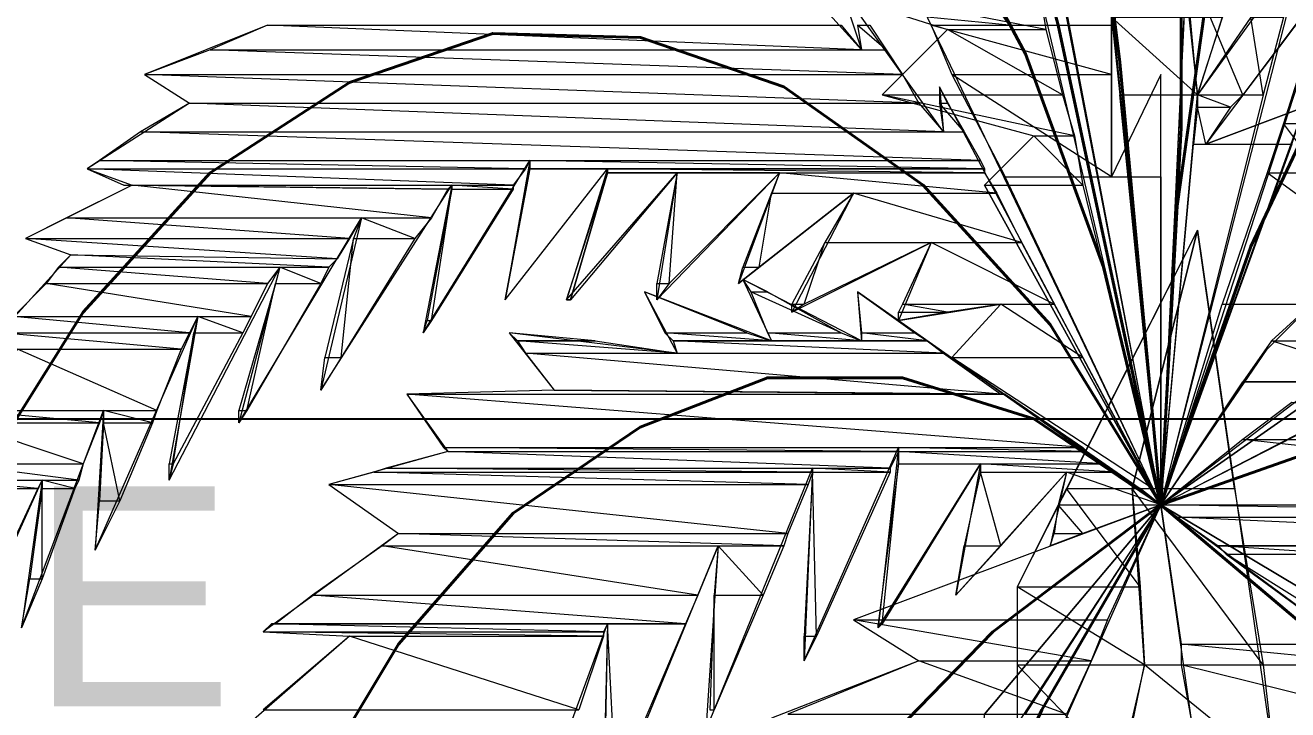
# Model space of a CAD drawing. Header units: inches. Extents: x 2 to 859, y 1 to 607.
# Drawn here: x 134.23 to 154.27, y 500.98 to 511.84 of the extents above; entities that cross this region are included whole.
import ezdxf

# ---------------------------------------------------------------- set-up
doc = ezdxf.new("R2010")
doc.units = ezdxf.units.IN
doc.header["$MEASUREMENT"] = 0
doc.layers.add('PDF_Geometry', color=7, linetype='Continuous', true_color=0x00b8b8)
doc.layers.add('PDF_Text', color=7, linetype='Continuous')
doc.styles.add('PDF Arial', font='arial.ttf')

msp = doc.modelspace()

# ---------------------------------------------------------------- linework, layer by layer
at = {"layer": 'PDF_Geometry', "lineweight": 40}
for points in [[(138.924, 484.394), (140.615, 488.816), (142.501, 492.849), (144.647, 496.491), (147.053, 499.612), (149.59, 502.214), (152.256, 504.23), (152.581, 510.213), (152.581, 516.261), (152.256, 522.245), (151.671, 528.163), (150.825, 533.886)], [(163.377, 533.431), (161.101, 531.415), (158.955, 528.813), (157.069, 525.627), (155.443, 521.985), (154.142, 517.952), (153.167, 513.595), (152.516, 508.977), (152.256, 504.23), (153.687, 508.327), (155.443, 512.034), (157.459, 515.221), (159.67, 517.822), (162.076, 519.773), (164.613, 521.139)], [(152.256, 504.23), (150.63, 511.839), (148.679, 519.123), (146.338, 526.082), (143.736, 532.585)], [(152.256, 504.23), (151.606, 511.254), (150.76, 518.082), (149.655, 524.846), (148.289, 531.48)], [(140.615, 520.359), (142.761, 519.838), (144.842, 518.603), (146.793, 516.782), (148.549, 514.31), (150.11, 511.384), (151.346, 508.002), (152.256, 504.23), (150.5, 507.091), (148.484, 509.303), (146.273, 510.863), (143.997, 511.644), (141.655, 511.709), (139.379, 510.929), (137.168, 509.498), (135.152, 507.286), (133.396, 504.49)], [(137.233, 496.36), (138.599, 499.417), (140.159, 502.019), (141.98, 504.1), (143.996, 505.465), (146.013, 506.246), (148.159, 506.246), (150.24, 505.596), (152.256, 504.23), (150.37, 500.978), (148.679, 497.336), (147.248, 493.369), (146.078, 489.142), (145.167, 484.589), (144.582, 479.971)], [(166.109, 494.409), (164.743, 497.726), (163.052, 500.523), (161.101, 502.734), (158.955, 504.23), (156.744, 505.01), (154.467, 505.01), (152.256, 504.23), (154.727, 502.149), (157.069, 499.417), (159.15, 495.97), (160.906, 492.068), (162.402, 487.646), (163.442, 482.898)]]:
    msp.add_lwpolyline(points, dxfattribs=at)
at = {"layer": 'PDF_Geometry', "color": 52, "lineweight": 20, "true_color": 0xdddd00}
for points in [[(152.841, 510.733), (152.126, 518.473)], [(151.346, 513.465), (152.256, 504.23), (154.532, 513.075), (152.841, 510.733), (154.792, 516.782)], [(147.573, 515.026), (149.85, 511.839), (148.549, 511.969), (152.256, 504.23), (152.256, 511.059), (151.476, 509.433), (151.476, 513.53)], [(155.638, 514.636), (152.256, 504.23), (156.809, 507.417), (154.792, 509.498), (157.199, 510.278), (155.963, 511.514), (158.109, 511.644), (156.874, 512.554)], [(155.768, 513.66), (152.971, 509.953), (154.532, 510.538), (152.256, 504.23), (152.841, 510.733)], [(133.266, 501.889), (134.501, 504.62), (134.176, 502.279), (135.477, 505.726), (135.347, 503.514), (136.973, 507.221), (136.517, 504.62), (138.273, 508.002), (137.623, 505.531), (139.574, 508.782), (138.924, 506.051), (141.005, 509.303), (140.55, 506.961), (142.241, 509.693), (141.85, 507.482), (143.476, 509.563), (142.826, 507.482), (144.582, 509.498), (144.257, 507.482), (146.208, 509.498), (145.557, 507.742), (147.378, 509.173), (146.403, 507.286), (148.614, 508.392), (148.094, 507.156), (149.72, 507.417), (148.939, 506.571), (152.256, 504.23), (148.744, 510.863), (148.809, 510.148), (147.183, 512.424), (147.508, 511.449), (145.687, 513.465)], [(138.078, 511.839), (136.127, 511.059), (136.843, 510.603), (135.217, 509.563), (135.932, 509.303), (134.241, 508.457), (134.957, 508.197), (133.591, 506.701)], [(141.85, 497.921), (143.476, 502.344), (143.411, 499.157), (145.232, 503.579), (145.037, 500.653), (146.728, 504.815), (146.598, 501.758), (148.094, 505.14), (147.769, 502.279), (149.394, 504.88), (149.004, 502.799), (150.76, 504.75), (150.5, 503.579), (152.256, 504.23), (147.443, 507.612), (147.508, 506.831), (145.622, 507.807), (146.078, 506.831), (144.062, 507.612), (144.582, 506.636), (141.915, 506.961), (142.631, 506.051), (140.289, 505.986), (140.94, 505.075), (139.054, 504.555), (140.159, 503.775), (138.013, 502.214), (139.379, 502.149), (137.363, 500.393)], [(155.833, 506.961), (152.256, 504.23), (155.703, 501.693)], [(149.394, 497.791), (152.256, 504.23), (147.378, 502.409), (148.419, 501.758), (146.078, 500.848)], [(152.256, 504.23), (155.963, 502.019), (155.963, 501.693), (158.63, 500.198), (157.459, 500.198), (160.06, 498.312), (158.955, 498.312), (161.751, 494.735), (160.906, 494.865), (163.832, 490.377), (162.662, 490.572), (164.808, 487.255)], [(160.32, 484.199), (159.8, 491.938), (159.475, 487.125), (158.63, 494.279), (158.109, 489.727), (157.394, 496.556), (156.678, 491.483), (156.093, 497.661), (155.768, 493.629), (154.857, 499.222), (154.532, 494.279), (153.817, 500.003), (153.622, 494.67), (152.256, 504.23)]]:
    msp.add_lwpolyline(points, dxfattribs=at)
at = {"layer": 'PDF_Geometry', "color": 172, "lineweight": 20, "true_color": 0x0000b8}
for points in [[(149.85, 516.652), (152.256, 504.23), (152.711, 513.66)], [(146.403, 512.554), (148.874, 511.774), (147.834, 510.733), (150.24, 510.083), (149.46, 509.303), (152.256, 504.23), (150.175, 513.075)], [(152.256, 504.23), (153.947, 506.701), (155.898, 508.652)], [(155.313, 505.791), (152.256, 504.23)], [(152.256, 504.23), (148.549, 498.572), (149.004, 498.702), (146.988, 495.255), (147.834, 495.97), (145.883, 492.328), (146.533, 492.718), (144.582, 488.686)], [(152.256, 504.23), (148.549, 498.572), (149.004, 498.702), (146.988, 495.255), (147.834, 495.97), (145.883, 492.328), (146.533, 492.718), (144.582, 488.686)], [(147.118, 488.101), (147.183, 491.548), (147.639, 490.247), (147.769, 493.694), (148.094, 492.328), (148.354, 495.125), (148.744, 493.499), (149.004, 496.946), (149.199, 495.385), (149.46, 500.913), (152.256, 504.23)], [(147.118, 488.101), (147.183, 491.548), (147.639, 490.247), (147.769, 493.694), (148.094, 492.328), (148.354, 495.125), (148.744, 493.499), (149.004, 496.946), (149.199, 495.385), (149.46, 500.913), (152.256, 504.23)]]:
    msp.add_lwpolyline(points, dxfattribs=at)
at = {"layer": 'PDF_Geometry', "color": 52, "lineweight": 0, "true_color": 0xdddd00}
for points in [[(152.841, 510.733), (153.557, 510.733), (152.581, 513.075), (152.841, 510.733)], [(153.557, 510.733), (152.581, 513.075), (155.313, 513.075), (153.557, 510.733)], [(151.606, 510.733), (152.841, 510.733), (151.476, 511.969), (151.606, 510.733)], [(152.841, 510.733), (151.476, 511.969), (153.232, 511.969), (152.841, 510.733)], [(152.841, 510.733), (153.882, 510.733), (153.687, 511.969), (152.841, 510.733)], [(153.882, 510.733), (153.687, 511.969), (154.207, 511.969), (153.882, 510.733)], [(137.168, 511.449), (147.508, 511.449), (138.078, 511.839), (137.168, 511.449)], [(147.508, 511.449), (138.078, 511.839), (147.183, 511.839), (147.508, 511.449)], [(147.508, 511.449), (147.899, 511.449), (147.443, 511.839), (147.508, 511.449)], [(147.899, 511.449), (147.443, 511.839), (147.638, 511.839), (147.899, 511.449)], [(148.939, 511.059), (151.476, 511.059), (148.614, 511.839), (148.939, 511.059)], [(151.476, 511.059), (148.614, 511.839), (151.476, 511.839), (151.476, 511.059)], [(136.127, 511.059), (148.159, 511.059), (137.168, 511.449), (136.127, 511.059)], [(148.159, 511.059), (137.168, 511.449), (147.899, 511.449), (148.159, 511.059)], [(154.207, 510.278), (157.199, 510.278), (154.597, 511.514), (154.207, 510.278)], [(136.843, 510.603), (148.419, 510.603), (136.127, 511.059), (136.843, 510.603)], [(148.419, 510.603), (136.127, 511.059), (148.159, 511.059), (148.419, 510.603)], [(149.785, 509.433), (151.476, 509.433), (148.939, 511.059), (149.785, 509.433)], [(151.476, 509.433), (148.939, 511.059), (151.476, 511.059), (151.476, 509.433)], [(152.256, 511.059), (151.476, 509.433), (152.256, 509.433), (152.256, 511.059)], [(148.744, 510.863), (148.744, 510.603), (148.874, 510.603), (148.744, 510.863)], [(136.062, 510.148), (148.809, 510.148), (136.843, 510.603), (136.062, 510.148)], [(148.809, 510.148), (136.843, 510.603), (148.419, 510.603), (148.809, 510.148)], [(148.809, 510.148), (149.134, 510.148), (148.744, 510.603), (148.809, 510.148)], [(149.134, 510.148), (148.744, 510.603), (148.874, 510.603), (149.134, 510.148)], [(151.606, 510.733), (153.882, 510.733), (152.256, 504.23), (151.606, 510.733)], [(152.841, 510.538), (153.362, 510.538), (152.841, 510.733), (152.841, 510.538)], [(153.362, 510.538), (152.841, 510.733), (153.557, 510.733), (153.362, 510.538)], [(152.776, 509.953), (152.971, 509.953), (152.841, 510.538), (152.776, 509.953)], [(152.971, 509.953), (152.841, 510.538), (153.362, 510.538), (152.971, 509.953)], [(154.532, 510.538), (152.971, 509.953), (154.337, 509.953), (154.532, 510.538)], [(153.947, 509.498), (154.792, 509.498), (154.207, 510.278), (153.947, 509.498)], [(154.792, 509.498), (154.207, 510.278), (157.199, 510.278), (154.792, 509.498)], [(135.412, 509.693), (149.394, 509.693), (136.062, 510.148), (135.412, 509.693)], [(149.394, 509.693), (136.062, 510.148), (149.134, 510.148), (149.394, 509.693)], [(152.776, 509.953), (154.337, 509.953), (152.256, 504.23), (152.776, 509.953)], [(135.217, 509.563), (142.175, 509.563), (135.412, 509.693), (135.217, 509.563)], [(135.802, 509.303), (141.98, 509.303), (135.217, 509.563), (135.802, 509.303)], [(141.98, 509.303), (135.217, 509.563), (142.175, 509.563), (141.98, 509.303)], [(142.175, 509.563), (135.412, 509.693), (142.241, 509.693), (142.175, 509.563)], [(143.476, 509.563), (142.241, 509.563), (141.85, 507.482), (143.476, 509.563)], [(142.241, 509.563), (141.85, 507.482), (141.85, 507.482), (142.241, 509.563)], [(142.241, 509.563), (149.46, 509.563), (142.241, 509.693), (142.241, 509.563)], [(149.46, 509.563), (142.241, 509.693), (149.394, 509.693), (149.46, 509.563)], [(142.241, 509.563), (149.46, 509.563), (149.46, 509.563), (142.241, 509.563)], [(149.46, 509.563), (149.46, 509.563), (142.241, 509.563), (149.46, 509.563)], [(143.476, 509.498), (149.459, 509.498), (143.476, 509.563), (143.476, 509.498)], [(149.459, 509.498), (143.476, 509.563), (149.459, 509.563), (149.459, 509.498)], [(142.891, 507.482), (142.826, 507.482), (143.476, 509.498), (142.891, 507.482)], [(143.476, 509.498), (144.582, 509.498), (142.891, 507.482), (143.476, 509.498)], [(143.476, 509.498), (146.208, 509.498), (146.208, 509.498), (143.476, 509.498)], [(146.208, 509.498), (146.208, 509.498), (143.476, 509.498), (146.208, 509.498)], [(144.582, 509.498), (144.257, 507.742), (144.452, 507.742), (144.582, 509.498)], [(144.582, 509.498), (146.208, 509.498), (144.452, 507.742), (144.582, 509.498)], [(146.078, 509.173), (149.655, 509.173), (146.208, 509.498), (146.078, 509.173)], [(149.655, 509.173), (146.208, 509.498), (149.46, 509.498), (149.655, 509.173)], [(149.785, 509.433), (152.256, 509.433), (152.256, 504.23), (149.785, 509.433)], [(153.947, 509.498), (153.232, 507.417), (156.809, 507.417), (153.947, 509.498)], [(153.947, 509.498), (154.792, 509.498), (156.809, 507.417), (153.947, 509.498)], [(134.891, 508.782), (140.68, 508.782), (135.932, 509.303), (134.891, 508.782)], [(135.932, 509.303), (140.94, 509.238), (135.802, 509.303), (135.932, 509.303)], [(140.94, 509.238), (135.802, 509.303), (141.005, 509.303), (140.94, 509.238)], [(140.68, 508.782), (135.932, 509.303), (140.94, 509.238), (140.68, 508.782)], [(141.005, 509.238), (140.615, 507.156), (140.68, 507.156), (141.005, 509.238)], [(141.005, 509.238), (141.98, 509.238), (140.68, 507.156), (141.005, 509.238)], [(141.005, 509.238), (141.98, 509.238), (141.005, 509.303), (141.005, 509.238)], [(141.98, 509.238), (141.005, 509.303), (141.98, 509.303), (141.98, 509.238)], [(146.078, 509.173), (145.622, 508.002), (145.883, 508.002), (146.078, 509.173)], [(146.078, 509.173), (147.378, 509.173), (145.883, 508.002), (146.078, 509.173)], [(146.923, 508.392), (150.045, 508.392), (147.378, 509.173), (146.923, 508.392)], [(150.045, 508.392), (147.378, 509.173), (149.655, 509.173), (150.045, 508.392)], [(134.241, 508.457), (139.379, 508.457), (134.891, 508.782), (134.241, 508.457)], [(139.379, 508.457), (134.891, 508.782), (139.574, 508.782), (139.379, 508.457)], [(139.444, 508.457), (140.42, 508.457), (139.574, 508.782), (139.444, 508.457)], [(140.42, 508.457), (139.574, 508.782), (140.68, 508.782), (140.42, 508.457)], [(134.957, 508.197), (139.184, 508.132), (134.241, 508.457), (134.957, 508.197)], [(139.184, 508.132), (134.241, 508.457), (139.379, 508.457), (139.184, 508.132)], [(138.989, 506.571), (139.249, 506.571), (139.444, 508.457), (138.989, 506.571)], [(139.249, 506.571), (139.444, 508.457), (140.42, 508.457), (139.249, 506.571)], [(146.403, 507.417), (146.598, 507.417), (146.923, 508.392), (146.403, 507.417)], [(146.598, 507.417), (146.923, 508.392), (148.614, 508.392), (146.598, 507.417)], [(148.159, 507.417), (150.565, 507.417), (148.614, 508.392), (148.159, 507.417)], [(150.565, 507.417), (148.614, 508.392), (150.045, 508.392), (150.565, 507.417)], [(134.761, 508.002), (139.054, 508.002), (134.957, 508.197), (134.761, 508.002)], [(139.054, 508.002), (134.957, 508.197), (139.184, 508.132), (139.054, 508.002)], [(134.566, 507.742), (138.078, 507.742), (134.761, 508.002), (134.566, 507.742)], [(138.078, 507.742), (134.761, 508.002), (138.273, 508.002), (138.078, 507.742)], [(138.208, 507.742), (138.924, 507.742), (138.273, 508.002), (138.208, 507.742)], [(138.924, 507.742), (138.273, 508.002), (139.054, 508.002), (138.924, 507.742)], [(145.622, 508.002), (145.883, 508.002), (145.557, 507.742), (145.622, 508.002)], [(145.622, 507.807), (145.752, 507.612), (146.013, 507.612), (145.622, 507.807)], [(134.046, 507.221), (137.818, 507.221), (134.566, 507.742), (134.046, 507.221)], [(137.818, 507.221), (134.566, 507.742), (138.078, 507.742), (137.818, 507.221)], [(138.208, 507.742), (137.623, 505.726), (137.753, 505.726), (138.208, 507.742)], [(138.208, 507.742), (138.924, 507.742), (137.753, 505.726), (138.208, 507.742)], [(144.062, 507.612), (144.387, 506.961), (145.687, 506.961), (144.062, 507.612)], [(144.257, 507.742), (144.452, 507.742), (144.257, 507.482), (144.257, 507.742)], [(146.013, 506.961), (147.183, 506.961), (145.752, 507.612), (146.013, 506.961)], [(147.183, 506.961), (145.752, 507.612), (146.013, 507.612), (147.183, 506.961)], [(147.443, 507.612), (147.443, 507.612), (147.443, 507.612)], [(147.508, 506.961), (148.354, 506.961), (147.443, 507.612), (147.508, 506.961)], [(148.354, 506.961), (147.443, 507.612), (148.354, 506.961)], [(141.85, 507.482), (141.85, 507.482), (141.85, 507.482)], [(142.891, 507.482), (142.891, 507.482), (142.826, 507.482), (142.891, 507.482)], [(146.403, 507.417), (146.598, 507.417), (146.403, 507.286), (146.403, 507.417)], [(148.159, 507.417), (148.094, 507.286), (148.874, 507.286), (148.159, 507.417)], [(148.159, 507.417), (149.72, 507.417), (148.874, 507.286), (148.159, 507.417)], [(148.939, 506.571), (151.02, 506.571), (149.72, 507.417), (148.939, 506.571)], [(151.02, 506.571), (149.72, 507.417), (150.565, 507.417), (151.02, 506.571)], [(153.232, 507.417), (156.809, 507.417), (152.256, 504.23), (153.232, 507.417)], [(133.851, 506.961), (136.843, 506.961), (134.046, 507.221), (133.851, 506.961)], [(136.843, 506.961), (134.046, 507.221), (136.973, 507.221), (136.843, 506.961)], [(136.908, 506.961), (137.688, 506.961), (136.973, 507.221), (136.908, 506.961)], [(137.688, 506.961), (136.973, 507.221), (137.818, 507.221), (137.688, 506.961)], [(140.615, 507.156), (140.68, 507.156), (140.55, 506.961), (140.615, 507.156)], [(148.094, 507.286), (148.874, 507.286), (148.094, 507.156), (148.094, 507.286)], [(133.591, 506.701), (136.712, 506.701), (133.851, 506.961), (133.591, 506.701)], [(136.712, 506.701), (133.851, 506.961), (136.843, 506.961), (136.712, 506.701)], [(136.908, 506.961), (136.517, 504.88), (136.582, 504.88), (136.908, 506.961)], [(136.908, 506.961), (137.688, 506.961), (136.582, 504.88), (136.908, 506.961)], [(141.915, 506.961), (142.045, 506.831), (143.281, 506.831), (141.915, 506.961)], [(144.517, 506.831), (146.078, 506.831), (144.387, 506.961), (144.517, 506.831)], [(146.078, 506.831), (144.387, 506.961), (145.687, 506.961), (146.078, 506.831)], [(146.078, 506.831), (147.508, 506.831), (146.013, 506.961), (146.078, 506.831)], [(147.508, 506.831), (146.013, 506.961), (147.183, 506.961), (147.508, 506.831)], [(147.508, 506.831), (148.549, 506.831), (147.508, 506.961), (147.508, 506.831)], [(148.549, 506.831), (147.508, 506.961), (148.354, 506.961), (148.549, 506.831)], [(142.045, 506.831), (143.281, 506.831), (143.281, 506.831), (142.045, 506.831)], [(143.281, 506.831), (143.281, 506.831), (142.045, 506.831), (143.281, 506.831)], [(142.175, 506.636), (144.582, 506.636), (142.045, 506.831), (142.175, 506.636)], [(144.582, 506.636), (142.045, 506.831), (143.281, 506.831), (144.582, 506.636)], [(144.517, 506.831), (146.078, 506.831), (146.078, 506.831), (144.517, 506.831)], [(146.078, 506.831), (146.078, 506.831), (144.517, 506.831), (146.078, 506.831)], [(144.582, 506.636), (148.809, 506.636), (144.517, 506.831), (144.582, 506.636)], [(148.809, 506.636), (144.517, 506.831), (148.549, 506.831), (148.809, 506.636)], [(146.078, 506.831), (148.549, 506.831), (148.549, 506.831), (146.078, 506.831)], [(148.549, 506.831), (148.549, 506.831), (146.078, 506.831), (148.549, 506.831)], [(133.331, 505.726), (136.322, 505.726), (134.111, 506.701), (133.331, 505.726)], [(136.322, 505.726), (134.111, 506.701), (136.712, 506.701), (136.322, 505.726)], [(138.989, 506.571), (139.249, 506.571), (138.924, 506.051), (138.989, 506.571)], [(142.631, 506.051), (149.72, 505.986), (142.175, 506.636), (142.631, 506.051)], [(149.72, 505.986), (142.175, 506.636), (148.809, 506.636), (149.72, 505.986)], [(148.939, 506.571), (151.931, 504.49), (152.126, 504.49), (148.939, 506.571)], [(148.939, 506.571), (151.02, 506.571), (152.126, 504.49), (148.939, 506.571)], [(140.289, 505.986), (149.785, 505.986), (142.631, 506.051), (140.289, 505.986)], [(140.875, 505.14), (151.02, 505.14), (140.289, 505.986), (140.875, 505.14)], [(151.02, 505.14), (140.289, 505.986), (149.785, 505.986), (151.02, 505.14)], [(149.785, 505.986), (142.631, 506.051), (149.72, 505.986), (149.785, 505.986)], [(153.557, 505.27), (160.255, 505.27), (154.337, 505.856), (153.557, 505.27)], [(133.201, 505.531), (135.412, 505.531), (133.331, 505.726), (133.201, 505.531)], [(135.412, 505.531), (133.331, 505.726), (135.477, 505.726), (135.412, 505.531)], [(135.477, 505.531), (136.257, 505.531), (135.477, 505.726), (135.477, 505.531)], [(136.257, 505.531), (135.477, 505.726), (136.322, 505.726), (136.257, 505.531)], [(137.623, 505.726), (137.753, 505.726), (137.623, 505.531), (137.623, 505.726)], [(132.68, 504.88), (135.152, 504.88), (133.201, 505.531), (132.68, 504.88)], [(135.152, 504.88), (133.201, 505.531), (135.412, 505.531), (135.152, 504.88)], [(135.477, 505.531), (135.412, 504.295), (135.737, 504.295), (135.477, 505.531)], [(135.477, 505.531), (136.257, 505.531), (135.737, 504.295), (135.477, 505.531)], [(140.94, 505.075), (148.094, 505.075), (140.875, 505.14), (140.94, 505.075)], [(148.094, 505.075), (140.875, 505.14), (148.094, 505.14), (148.094, 505.075)], [(148.094, 505.075), (151.085, 505.075), (148.094, 505.14), (148.094, 505.075)], [(151.085, 505.075), (148.094, 505.14), (151.02, 505.14), (151.085, 505.075)], [(152.256, 504.23), (162.987, 504.23), (153.557, 505.27), (152.256, 504.23)], [(162.987, 504.23), (153.557, 505.27), (160.255, 505.27), (162.987, 504.23)], [(139.964, 504.815), (147.964, 504.815), (140.94, 505.075), (139.964, 504.815)], [(147.964, 504.815), (140.94, 505.075), (148.094, 505.075), (147.964, 504.815)], [(148.094, 504.88), (151.346, 504.88), (148.094, 505.075), (148.094, 504.88)], [(151.346, 504.88), (148.094, 505.075), (151.085, 505.075), (151.346, 504.88)], [(133.005, 504.62), (135.087, 504.62), (133.07, 504.88), (133.005, 504.62)], [(135.087, 504.62), (133.07, 504.88), (135.152, 504.88), (135.087, 504.62)], [(136.517, 504.88), (136.582, 504.88), (136.517, 504.62), (136.517, 504.88)], [(139.054, 504.555), (146.663, 504.555), (139.769, 504.75), (139.054, 504.555)], [(139.769, 504.75), (146.728, 504.75), (139.964, 504.815), (139.769, 504.75)], [(146.663, 504.555), (139.769, 504.75), (146.728, 504.75), (146.663, 504.555)], [(146.728, 504.75), (139.964, 504.815), (146.728, 504.815), (146.728, 504.75)], [(146.728, 504.75), (146.598, 502.149), (146.793, 502.149), (146.728, 504.75)], [(146.728, 504.75), (147.964, 504.75), (146.728, 504.815), (146.728, 504.75)], [(147.964, 504.75), (146.728, 504.815), (147.964, 504.815), (147.964, 504.75)], [(146.728, 504.75), (147.964, 504.75), (146.793, 502.149), (146.728, 504.75)], [(148.094, 504.88), (147.769, 502.344), (147.834, 502.344), (148.094, 504.88)], [(148.094, 504.88), (149.394, 504.88), (147.834, 502.344), (148.094, 504.88)], [(149.394, 504.75), (149.134, 503.579), (149.72, 503.579), (149.394, 504.75)], [(149.394, 504.75), (151.541, 504.75), (149.394, 504.88), (149.394, 504.75)], [(151.541, 504.75), (149.394, 504.88), (151.346, 504.88), (151.541, 504.75)], [(149.394, 504.75), (150.76, 504.75), (149.72, 503.579), (149.394, 504.75)], [(150.63, 504.23), (152.256, 504.23), (150.76, 504.75), (150.63, 504.23)], [(152.256, 504.23), (150.76, 504.75), (151.541, 504.75), (152.256, 504.23)], [(133.005, 504.49), (134.436, 504.49), (133.005, 504.62), (133.005, 504.49)], [(134.436, 504.49), (133.005, 504.62), (134.501, 504.62), (134.436, 504.49)], [(134.501, 504.49), (135.022, 504.49), (134.501, 504.62), (134.501, 504.49)], [(135.022, 504.49), (134.501, 504.62), (135.087, 504.62), (135.022, 504.49)], [(140.159, 503.775), (146.338, 503.775), (139.054, 504.555), (140.159, 503.775)], [(146.338, 503.775), (139.054, 504.555), (146.663, 504.555), (146.338, 503.775)], [(133.981, 503.514), (133.396, 504.49), (134.436, 504.49), (133.981, 503.514)], [(134.501, 504.49), (134.306, 503.059), (134.501, 503.059), (134.501, 504.49)], [(134.501, 504.49), (135.022, 504.49), (134.501, 503.059), (134.501, 504.49)], [(151.931, 504.49), (152.126, 504.49), (152.256, 504.23), (151.931, 504.49)], [(135.412, 504.295), (135.737, 504.295), (135.347, 503.514), (135.412, 504.295)], [(152.256, 504.23), (147.378, 502.409), (151.411, 502.409), (152.256, 504.23)], [(150.63, 504.23), (150.565, 503.775), (151.02, 503.775), (150.63, 504.23)], [(150.63, 504.23), (152.256, 504.23), (151.02, 503.775), (150.63, 504.23)], [(152.516, 504.035), (163.637, 504.035), (152.256, 504.23), (152.516, 504.035)], [(163.637, 504.035), (152.256, 504.23), (162.987, 504.23), (163.637, 504.035)], [(152.256, 504.23), (152.581, 502.019), (155.963, 502.019), (152.256, 504.23)], [(153.167, 503.579), (162.467, 503.579), (152.516, 504.035), (153.167, 503.579)], [(162.467, 503.579), (152.516, 504.035), (163.637, 504.035), (162.467, 503.579)], [(139.899, 503.579), (146.273, 503.579), (140.159, 503.775), (139.899, 503.579)], [(146.273, 503.579), (140.159, 503.775), (146.338, 503.775), (146.273, 503.579)], [(150.565, 503.775), (151.02, 503.775), (150.5, 503.579), (150.565, 503.775)], [(138.794, 502.799), (144.907, 502.799), (139.899, 503.579), (138.794, 502.799)], [(144.907, 502.799), (139.899, 503.579), (145.232, 503.579), (144.907, 502.799)], [(145.167, 502.799), (145.948, 502.799), (145.232, 503.579), (145.167, 502.799)], [(145.948, 502.799), (145.232, 503.579), (146.273, 503.579), (145.948, 502.799)], [(149.134, 503.579), (149.72, 503.579), (149.004, 502.799), (149.134, 503.579)], [(153.167, 503.579), (156.158, 503.579), (156.158, 503.579), (153.167, 503.579)], [(156.158, 503.579), (156.158, 503.579), (153.167, 503.579), (156.158, 503.579)], [(153.297, 503.449), (155.183, 503.449), (153.167, 503.579), (153.297, 503.449)], [(155.183, 503.449), (153.167, 503.579), (155.183, 503.579), (155.183, 503.449)], [(155.248, 502.019), (155.573, 502.019), (153.297, 503.449), (155.248, 502.019)], [(155.573, 502.019), (153.297, 503.449), (155.183, 503.449), (155.573, 502.019)], [(134.306, 503.059), (134.501, 503.059), (134.176, 502.279), (134.306, 503.059)], [(138.208, 502.344), (144.712, 502.344), (138.794, 502.799), (138.208, 502.344)], [(144.712, 502.344), (138.794, 502.799), (144.907, 502.799), (144.712, 502.344)], [(145.167, 502.799), (145.102, 500.978), (145.167, 500.978), (145.167, 502.799)], [(145.167, 502.799), (145.948, 502.799), (145.167, 500.978), (145.167, 502.799)], [(138.013, 502.214), (143.411, 502.214), (138.143, 502.344), (138.013, 502.214)], [(138.143, 502.344), (143.476, 502.344), (138.208, 502.344), (138.143, 502.344)], [(143.411, 502.214), (138.143, 502.344), (143.476, 502.344), (143.411, 502.214)], [(143.476, 502.344), (138.208, 502.344), (143.476, 502.344)], [(143.476, 502.344), (143.411, 499.742), (143.606, 499.742), (143.476, 502.344)], [(143.476, 502.344), (144.712, 502.344), (144.712, 502.344), (143.476, 502.344)], [(144.712, 502.344), (144.712, 502.344), (143.476, 502.344), (144.712, 502.344)], [(143.476, 502.344), (144.712, 502.344), (143.606, 499.742), (143.476, 502.344)], [(148.419, 501.758), (151.15, 501.758), (147.378, 502.409), (148.419, 501.758)], [(151.15, 501.758), (147.378, 502.409), (151.411, 502.409), (151.15, 501.758)], [(147.769, 502.344), (147.834, 502.344), (147.769, 502.279), (147.769, 502.344)], [(139.379, 502.149), (143.411, 502.149), (138.013, 502.214), (139.379, 502.149)], [(143.411, 502.149), (138.013, 502.214), (143.411, 502.214), (143.411, 502.149)], [(138.013, 500.978), (143.021, 500.978), (139.379, 502.149), (138.013, 500.978)], [(143.021, 500.978), (139.379, 502.149), (143.411, 502.149), (143.021, 500.978)], [(146.598, 502.149), (146.793, 502.149), (146.598, 501.758), (146.598, 502.149)], [(152.581, 501.693), (155.963, 501.693), (152.581, 502.019), (152.581, 501.693)], [(155.963, 501.693), (152.581, 502.019), (155.963, 502.019), (155.963, 501.693)], [(146.338, 500.913), (150.76, 500.913), (148.419, 501.758), (146.338, 500.913)], [(150.76, 500.913), (148.419, 501.758), (151.15, 501.758), (150.76, 500.913)], [(152.841, 500.263), (158.63, 500.198), (152.581, 501.693), (152.841, 500.263)], [(158.63, 500.198), (152.581, 501.693), (155.963, 501.693), (158.63, 500.198)]]:
    msp.add_lwpolyline(points, dxfattribs=at)
at = {"layer": 'PDF_Geometry', "color": 172, "lineweight": 0, "true_color": 0x0000b8}
for points in [[(148.874, 511.774), (150.435, 511.774), (146.403, 512.554), (148.874, 511.774)], [(150.435, 511.774), (146.403, 512.554), (150.305, 512.554), (150.435, 511.774)], [(150.695, 512.424), (152.646, 512.424), (152.256, 504.23), (150.695, 512.424)], [(147.834, 510.733), (150.695, 510.733), (148.874, 511.774), (147.834, 510.733)], [(150.695, 510.733), (148.874, 511.774), (150.435, 511.774), (150.695, 510.733)], [(150.24, 510.083), (150.89, 510.083), (147.834, 510.733), (150.24, 510.083)], [(150.89, 510.083), (147.834, 510.733), (150.695, 510.733), (150.89, 510.083)], [(150.24, 510.083), (149.459, 509.303), (151.02, 509.303), (150.24, 510.083)], [(150.24, 510.083), (150.89, 510.083), (151.02, 509.303), (150.24, 510.083)], [(149.459, 509.303), (151.02, 509.303), (152.256, 504.23), (149.459, 509.303)], [(154.012, 506.831), (155.573, 506.831), (154.727, 507.482), (154.012, 506.831)], [(153.557, 506.181), (156.028, 506.181), (154.012, 506.831), (153.557, 506.181)], [(156.028, 506.181), (154.012, 506.831), (155.573, 506.831), (156.028, 506.181)], [(156.028, 506.181), (153.557, 506.181), (152.256, 504.23), (156.028, 506.181)], [(153.557, 506.181), (152.256, 504.23), (152.256, 504.23), (153.557, 506.181)], [(152.256, 504.23), (149.46, 500.913), (150.11, 500.913), (152.256, 504.23)], [(152.256, 504.23), (152.256, 504.23), (152.256, 504.23)]]:
    msp.add_lwpolyline(points, dxfattribs=at)
at = {"layer": 'PDF_Geometry', "color": 172, "lineweight": 20, "true_color": 0x0000dd}
for points in [[(151.866, 488.881), (151.801, 491.093), (151.801, 491.548), (153.297, 492.263), (152.971, 492.458), (151.476, 493.694), (151.411, 494.8), (151.476, 495.45), (151.476, 496.1), (152.126, 496.36), (152.776, 497.011), (151.541, 497.206), (151.541, 499.482), (151.996, 501.693), (151.801, 504.49), (152.841, 508.587), (149.98, 502.929)], [(149.98, 502.929), (149.98, 500.003), (150.175, 498.507), (149.915, 497.661), (150.435, 494.149), (149.915, 493.174), (150.435, 488.491), (149.915, 487.125), (150.5, 482.183), (150.11, 480.622), (150.5, 475.484), (150.045, 473.793), (150.5, 465.664)]]:
    msp.add_lwpolyline(points, dxfattribs=at)
at = {"layer": 'PDF_Geometry', "lineweight": 20}
for points in [[(151.866, 488.881), (151.801, 491.093), (151.801, 491.548), (153.297, 492.263), (152.971, 492.458), (151.476, 493.694), (151.411, 494.8), (151.476, 495.45), (151.476, 496.1), (152.126, 496.36), (152.776, 497.011), (151.541, 497.206), (151.541, 499.482), (151.996, 501.693), (151.801, 504.49), (152.841, 508.587), (149.98, 502.929)], [(149.98, 502.929), (149.98, 500.003), (150.175, 498.507), (149.915, 497.661), (150.435, 494.149), (149.915, 493.174), (150.435, 488.491), (149.915, 487.125), (150.5, 482.183), (150.11, 480.622), (150.5, 475.484), (150.045, 473.793), (150.5, 465.664)]]:
    msp.add_lwpolyline(points, dxfattribs=at)
at = {"layer": 'PDF_Geometry', "lineweight": 0}
for points in [[(152.841, 508.587), (150.76, 504.49), (151.801, 504.49), (152.841, 508.587)], [(149.98, 502.929), (151.931, 502.929), (150.76, 504.49), (149.98, 502.929)], [(151.931, 502.929), (150.76, 504.49), (151.801, 504.49), (151.931, 502.929)], [(149.98, 501.693), (151.996, 501.693), (149.98, 502.929), (149.98, 501.693)], [(151.996, 501.693), (149.98, 502.929), (151.931, 502.929), (151.996, 501.693)], [(149.98, 500.003), (151.606, 500.003), (149.98, 501.693), (149.98, 500.003)], [(151.606, 500.003), (149.98, 501.693), (151.996, 501.693), (151.606, 500.003)]]:
    msp.add_lwpolyline(points, dxfattribs=at)
at = {"layer": 'PDF_Geometry', "color": 12, "lineweight": 20, "true_color": 0xdd0000}
msp.add_lwpolyline([(151.866, 488.881), (151.801, 491.093), (151.801, 491.548), (153.297, 492.263), (152.971, 492.458), (151.476, 493.694), (151.411, 494.8), (151.476, 495.45), (151.476, 496.1), (152.126, 496.36), (152.776, 497.011), (151.541, 497.206), (151.541, 499.482), (151.996, 501.693), (151.801, 504.49), (152.841, 508.587), (154.077, 500.003), (153.947, 498.507), (154.207, 497.661), (153.752, 494.149), (154.207, 493.174), (153.817, 488.426)], dxfattribs=at)
at = {"layer": 'PDF_Geometry', "color": 12, "lineweight": 0, "true_color": 0xdd0000}
for points in [[(152.841, 508.587), (151.801, 504.49), (153.427, 504.49), (152.841, 508.587)], [(151.996, 501.693), (153.882, 501.693), (151.801, 504.49), (151.996, 501.693)], [(153.882, 501.693), (151.801, 504.49), (153.427, 504.49), (153.882, 501.693)], [(151.606, 500.003), (154.077, 500.003), (151.996, 501.693), (151.606, 500.003)], [(154.077, 500.003), (151.996, 501.693), (153.882, 501.693), (154.077, 500.003)]]:
    msp.add_lwpolyline(points, dxfattribs=at)
at = {"layer": 'PDF_Geometry', "color": 7, "lineweight": 25}
msp.add_lwpolyline([(51.906, 505.596), (242.981, 505.596)], dxfattribs=at)

# ---------------------------------------------------------------- texts
at = {"layer": 'PDF_Text', "insert": (64.587, 500.984), "char_height": 3.49155, "attachment_point": 7, "style": 'PDF Arial'}
msp.add_mtext('\\W1.000769;GRADED VERGE / LANDSCAPE', dxfattribs=at)

doc.saveas('drawing.dxf')
